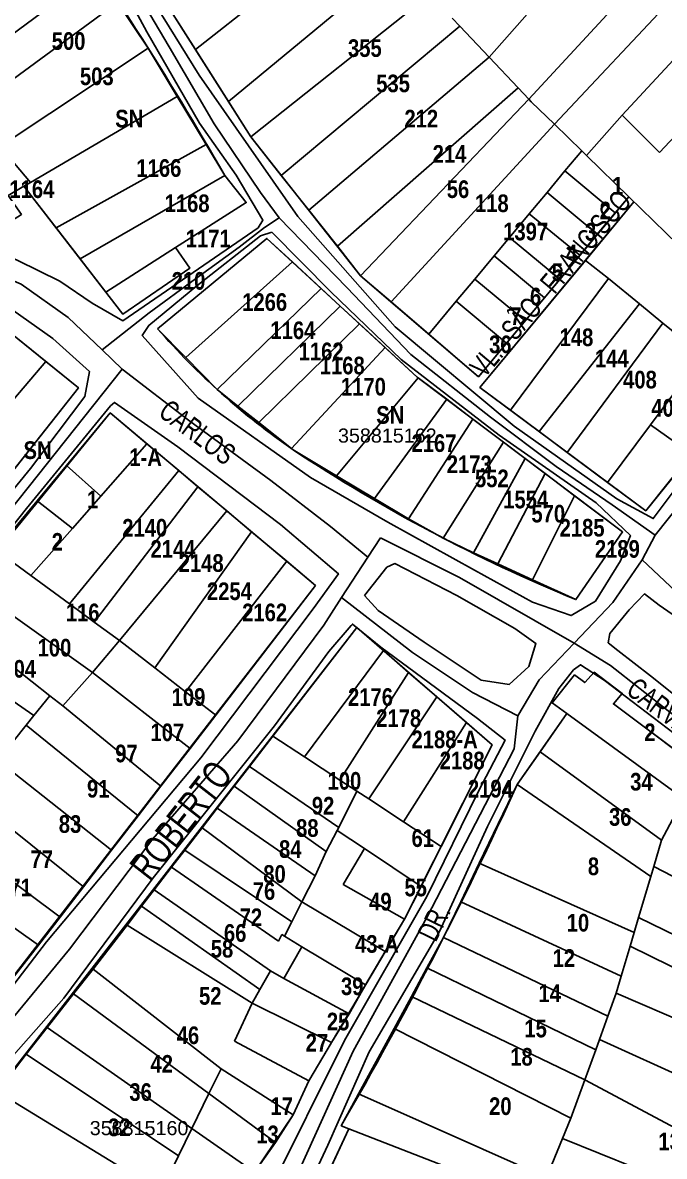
# Model space of a CAD drawing. Extents: x 199665 to 201826, y 4836581 to 4838476.
# Drawn here: x 201494.3 to 201585.3, y 4837050.1 to 4837210.8 of the extents above; entities that cross this region are included whole.
import ezdxf
from ezdxf.enums import TextEntityAlignment as Align

# ---------------------------------------------------------------- set-up
doc = ezdxf.new("R2010")
doc.units = 0
doc.header["$LTSCALE"] = 1.5
doc.header["$MEASUREMENT"] = 0
for name, color, linetype in [('CD-MALHA-LOTES', 40, 'CONTINUOUS'), ('CD_TXT_QUADRA', 7, 'CONTINUOUS'), ('RU-QUADRAS', 6, 'CONTINUOUS'), ('SV-EIXO-RUA-N-PAV', 6, 'CONTINUOUS'), ('SV-RUA-NAO-PAV-S-GUIA-C-GUIA', 7, 'CONTINUOUS'), ('SV-TXT-RUA-N-PAV-S-GUIA-C-GUIA', 7, 'CONTINUOUS'), ('Th_NmrPort', 1, 'CONTINUOUS')]:
    doc.layers.add(name, color=color, linetype=linetype)
doc.styles.add('3588-15-2D_TXT$0$ARIAL', font='ARIAL.TTF')
doc.styles.add('ARIAL', font='ARIAL.TTF')
doc.styles.add('MONOTXT', font='ARIAL.TTF', dxfattribs={"height": 0.2})
doc.styles.get("Standard").update_dxf_attribs({"font": 'swisscbo.ttf'})

msp = doc.modelspace()

# ---------------------------------------------------------------- linework, layer by layer
at = {"layer": 'CD-MALHA-LOTES', "linetype": 'Continuous'}
for p, q in [((201614.2, 4837251.92), (201566.03, 4837199.97)), ((201618.31, 4837248.18), (201569.67, 4837196.4)), ((201622.36, 4837244.48), (201579.3, 4837197.67)), ((201542.09, 4837225.35), (201518.8, 4837206.99)), ((201523.47, 4837199.64), (201547.55, 4837219.56)), ((201483.45, 4837202.26), (201504.79, 4837217.99)), ((201560.43, 4837205.91), (201569.17, 4837215.86)), ((201526.64, 4837194.64), (201552.03, 4837214.81)), ((201486.8, 4837198.31), (201507.73, 4837213.65)), ((201512.08, 4837207.2), (201507.73, 4837213.65)), ((201515.31, 4837212.48), (201518.8, 4837206.99)), ((201556.28, 4837210.31), (201555.19, 4837211.46)), ((201530.96, 4837189.16), (201556.28, 4837210.31)), ((201560.43, 4837205.91), (201556.28, 4837210.31)), ((201512.08, 4837207.2), (201491.12, 4837193.23)), ((201516.19, 4837200.35), (201512.08, 4837207.2)), ((201518.8, 4837206.99), (201523.47, 4837199.64)), ((201560.43, 4837205.91), (201534.85, 4837184.24)), ((201564.53, 4837201.56), (201560.43, 4837205.91)), ((201584.59, 4837192.42), (201595.8, 4837204.45)), ((201538.91, 4837179.1), (201564.53, 4837201.56)), ((201566.03, 4837199.97), (201564.53, 4837201.56)), ((201495.41, 4837188.17), (201516.19, 4837200.35)), ((201520.29, 4837193.54), (201516.19, 4837200.35)), ((201566.03, 4837199.97), (201542.21, 4837174.93)), ((201566.03, 4837199.97), (201566.39, 4837199.59)), ((201523.47, 4837199.64), (201526.64, 4837194.64)), ((201566.39, 4837199.59), (201569.67, 4837196.4)), ((201574.22, 4837191.96), (201579.3, 4837197.67)), ((201579.3, 4837197.67), (201584.59, 4837192.42)), ((201546.55, 4837171.21), (201569.67, 4837196.4)), ((201569.67, 4837196.4), (201573.55, 4837192.62)), ((201499.06, 4837181.71), (201520.29, 4837193.54)), ((201522.94, 4837189.14), (201520.29, 4837193.54)), ((201526.64, 4837194.64), (201530.96, 4837189.16)), ((201495.41, 4837188.17), (201491.12, 4837193.23)), ((201571.17, 4837189.78), (201573.55, 4837192.62)), ((201573.55, 4837192.62), (201574.22, 4837191.96)), ((201580.21, 4837186.13), (201574.22, 4837191.96)), ((201502.45, 4837177.31), (201522.94, 4837189.14)), ((201525.99, 4837185.31), (201522.94, 4837189.14)), ((201530.96, 4837189.16), (201534.85, 4837184.24)), ((201568.63, 4837186.73), (201571.17, 4837189.78)), ((201571.17, 4837189.78), (201578.3, 4837183.85)), ((201492.22, 4837186.31), (201494.48, 4837187.63)), ((201495.41, 4837188.17), (201494.48, 4837187.63)), ((201494.48, 4837187.63), (201499.06, 4837181.71)), ((201515.95, 4837178.91), (201525.99, 4837185.31)), ((201566.11, 4837183.71), (201568.63, 4837186.73)), ((201575.76, 4837180.8), (201568.63, 4837186.73)), ((201580.92, 4837185.43), (201574.07, 4837177.11)), ((201578.3, 4837183.85), (201580.21, 4837186.13)), ((201601.54, 4837165.35), (201580.21, 4837186.13)), ((201534.85, 4837184.24), (201538.91, 4837179.1)), ((201563.32, 4837180.37), (201566.11, 4837183.71)), ((201573.29, 4837177.84), (201566.11, 4837183.71)), ((201578.3, 4837183.85), (201575.76, 4837180.8)), ((201499.06, 4837181.71), (201502.45, 4837177.31)), ((201573.29, 4837177.84), (201575.76, 4837180.8)), ((201515.95, 4837178.91), (201506.08, 4837172.61)), ((201528.93, 4837180.22), (201513.42, 4837167.42)), ((201517.99, 4837175.98), (201515.95, 4837178.91)), ((201532.53, 4837176.89), (201528.93, 4837180.22)), ((201538.91, 4837179.1), (201542.21, 4837174.93)), ((201561.14, 4837177.76), (201563.32, 4837180.37)), ((201570.45, 4837174.44), (201563.32, 4837180.37)), ((201502.45, 4837177.31), (201506.08, 4837172.61)), ((201558.38, 4837174.45), (201561.14, 4837177.76)), ((201568.27, 4837171.82), (201561.14, 4837177.76)), ((201570.45, 4837174.44), (201573.29, 4837177.84)), ((201508.51, 4837169.46), (201517.99, 4837175.98)), ((201517.41, 4837163.35), (201532.53, 4837176.89)), ((201536.6, 4837173.14), (201532.53, 4837176.89)), ((201559.12, 4837159.1), (201574.07, 4837177.11)), ((201574.07, 4837177.11), (201577.35, 4837174.52)), ((201542.21, 4837174.93), (201546.55, 4837171.21)), ((201555.76, 4837171.31), (201558.38, 4837174.45)), ((201558.38, 4837174.45), (201565.51, 4837168.52)), ((201563.46, 4837155.87), (201577.35, 4837174.52)), ((201568.27, 4837171.82), (201570.45, 4837174.44)), ((201577.35, 4837174.52), (201581.74, 4837170.93)), ((201506.08, 4837172.61), (201508.51, 4837169.46)), ((201536.6, 4837173.14), (201521.85, 4837158.82)), ((201539.32, 4837170.63), (201536.6, 4837173.14)), ((201497.56, 4837162.79), (201486.37, 4837171.81)), ((201546.55, 4837171.21), (201551.87, 4837166.65)), ((201551.87, 4837166.65), (201555.76, 4837171.31)), ((201562.89, 4837165.38), (201555.76, 4837171.31)), ((201565.51, 4837168.52), (201568.27, 4837171.82)), ((201567.5, 4837152.85), (201581.74, 4837170.93)), ((201585.06, 4837168.19), (201581.74, 4837170.93)), ((201539.32, 4837170.63), (201524.82, 4837156.46)), ((201542.04, 4837168.13), (201539.32, 4837170.63)), ((201542.04, 4837168.13), (201527.76, 4837154.13)), ((201545.7, 4837164.75), (201542.04, 4837168.13)), ((201565.51, 4837168.52), (201562.89, 4837165.38)), ((201585.06, 4837168.19), (201571.48, 4837149.89)), ((201585.06, 4837168.19), (201590.64, 4837163.66)), ((201513.42, 4837167.42), (201517.41, 4837163.35)), ((201551.87, 4837166.65), (201558.91, 4837160.62)), ((201545.7, 4837164.75), (201532.41, 4837150.43)), ((201550.23, 4837160.57), (201545.7, 4837164.75)), ((201558.91, 4837160.62), (201562.89, 4837165.38)), ((201483.51, 4837146.2), (201497.56, 4837162.79)), ((201502.2, 4837159.04), (201497.56, 4837162.79)), ((201517.41, 4837163.35), (201521.85, 4837158.82)), ((201550.38, 4837160.46), (201538.81, 4837146.55)), ((201550.38, 4837160.46), (201550.23, 4837160.57)), ((201554.41, 4837157.41), (201550.38, 4837160.46)), ((201485.72, 4837138.2), (201502.2, 4837159.04)), ((201521.85, 4837158.82), (201524.82, 4837156.46)), ((201559.12, 4837159.1), (201563.46, 4837155.87)), ((201586.88, 4837158.6), (201583.3, 4837153.79)), ((201524.82, 4837156.46), (201527.76, 4837154.13)), ((201554.41, 4837157.41), (201544.17, 4837143.34)), ((201558.12, 4837154.61), (201554.41, 4837157.41)), ((201506.71, 4837155.47), (201500.53, 4837148.04)), ((201511.92, 4837151.09), (201506.71, 4837155.47)), ((201563.46, 4837155.87), (201567.5, 4837152.85)), ((201527.76, 4837154.13), (201532.41, 4837150.43)), ((201558.12, 4837154.61), (201548.98, 4837140.46)), ((201562.46, 4837151.35), (201558.12, 4837154.61)), ((201583.3, 4837153.79), (201577.22, 4837145.62)), ((201589.06, 4837149.68), (201583.3, 4837153.79)), ((201567.5, 4837152.85), (201571.48, 4837149.89)), ((201505.4, 4837143.68), (201511.92, 4837151.09)), ((201511.92, 4837151.09), (201516.42, 4837147.31)), ((201532.41, 4837150.43), (201532.65, 4837150.24)), ((201532.65, 4837150.24), (201538.81, 4837146.55)), ((201562.46, 4837151.35), (201553.9, 4837137.74)), ((201565.55, 4837149.01), (201562.46, 4837151.35)), ((201565.55, 4837149.01), (201558.21, 4837135.65)), ((201568.39, 4837146.87), (201565.55, 4837149.01)), ((201571.48, 4837149.89), (201577.22, 4837145.62)), ((201582.63, 4837141.61), (201589.06, 4837149.68)), ((201500.53, 4837148.04), (201496.36, 4837143.03)), ((201500.53, 4837148.04), (201505.4, 4837143.68)), ((201516.42, 4837147.31), (201500.94, 4837128.4)), ((201519.15, 4837145.01), (201516.42, 4837147.31)), ((201568.39, 4837146.87), (201561.64, 4837134.08)), ((201572.54, 4837143.74), (201568.39, 4837146.87)), ((201538.81, 4837146.55), (201544.17, 4837143.34)), ((201577.22, 4837145.62), (201582.63, 4837141.61)), ((201501.37, 4837139.11), (201505.4, 4837143.68)), ((201519.15, 4837145.01), (201504.45, 4837125.83)), ((201523.26, 4837141.58), (201519.15, 4837145.01)), ((201572.54, 4837143.74), (201566.58, 4837131.82)), ((201579.35, 4837138.6), (201572.54, 4837143.74)), ((201496.36, 4837143.03), (201490.54, 4837136.04)), ((201501.37, 4837139.11), (201496.36, 4837143.03)), ((201544.17, 4837143.34), (201548.98, 4837140.46)), ((201523.26, 4837141.58), (201508.01, 4837123.22)), ((201526.75, 4837138.63), (201523.26, 4837141.58)), ((201548.98, 4837140.46), (201553.9, 4837137.74)), ((201495.48, 4837132.41), (201501.37, 4837139.11)), ((201526.75, 4837138.63), (201513.04, 4837119.32)), ((201531.75, 4837134.45), (201526.75, 4837138.63)), ((201553.9, 4837137.74), (201558.21, 4837135.65)), ((201572.72, 4837129.01), (201579.35, 4837138.6)), ((201490.54, 4837136.04), (201495.48, 4837132.41)), ((201558.21, 4837135.65), (201561.64, 4837134.08)), ((201531.75, 4837134.45), (201517.37, 4837115.96)), ((201535.81, 4837131.01), (201531.75, 4837134.45)), ((201561.64, 4837134.08), (201566.58, 4837131.82)), ((201500.94, 4837128.4), (201495.48, 4837132.41)), ((201504.21, 4837118.67), (201486.63, 4837131.18)), ((201521.66, 4837112.64), (201535.81, 4837131.01)), ((201566.58, 4837131.82), (201572.72, 4837129.01)), ((201500.94, 4837128.4), (201504.45, 4837125.83)), ((201483.32, 4837127.06), (201498.16, 4837115.37)), ((201504.45, 4837125.83), (201508.01, 4837123.22)), ((201541.65, 4837125.06), (201529.77, 4837109.67)), ((201545.44, 4837121.78), (201541.65, 4837125.06)), ((201495.9, 4837112.57), (201480.35, 4837123.35)), ((201504.21, 4837118.67), (201508.01, 4837123.22)), ((201508.01, 4837123.22), (201513.04, 4837119.32)), ((201534.25, 4837106.73), (201545.44, 4837121.78)), ((201549.01, 4837118.68), (201545.44, 4837121.78)), ((201500, 4837113.94), (201504.21, 4837118.67)), ((201518.03, 4837107.93), (201504.21, 4837118.67)), ((201513.04, 4837119.32), (201517.37, 4837115.96)), ((201539.27, 4837103.44), (201549.01, 4837118.68)), ((201553.01, 4837115.21), (201549.01, 4837118.68)), ((201572.53, 4837118.35), (201569.37, 4837114.37)), ((201573.99, 4837117.25), (201572.53, 4837118.35)), ((201575.3, 4837118.71), (201573.99, 4837117.25)), ((201579.3, 4837115.71), (201575.3, 4837118.71)), ((201495.9, 4837112.57), (201498.16, 4837115.37)), ((201498.16, 4837115.37), (201500, 4837113.94)), ((201517.37, 4837115.96), (201521.66, 4837112.64)), ((201543.36, 4837100.76), (201553.01, 4837115.21)), ((201557.2, 4837111.58), (201553.01, 4837115.21)), ((201578.05, 4837114.22), (201579.3, 4837115.71)), ((201513.89, 4837102.55), (201500, 4837113.94)), ((201569.37, 4837114.37), (201571.45, 4837112.85)), ((201590.22, 4837105.09), (201578.05, 4837114.22)), ((201495.9, 4837112.57), (201494.81, 4837111.23)), ((201518.03, 4837107.93), (201521.66, 4837112.64)), ((201548.28, 4837097.53), (201557.2, 4837111.58)), ((201560.86, 4837108.41), (201557.2, 4837111.58)), ((201571.45, 4837112.85), (201567.65, 4837107.43)), ((201587.98, 4837100.82), (201571.45, 4837112.85)), ((201492.95, 4837108.91), (201494.81, 4837111.23)), ((201510.65, 4837098.35), (201494.81, 4837111.23)), ((201529.77, 4837109.67), (201526.45, 4837105.37)), ((201529.77, 4837109.67), (201534.25, 4837106.73)), ((201553.62, 4837094.03), (201560.86, 4837108.41)), ((201513.89, 4837102.55), (201518.03, 4837107.93)), ((201534.25, 4837106.73), (201539.27, 4837103.44)), ((201567.65, 4837107.43), (201564.39, 4837102.78)), ((201567.65, 4837107.43), (201584.87, 4837094.9)), ((201506.91, 4837093.49), (201490.77, 4837106.22)), ((201526.45, 4837105.37), (201524.28, 4837102.55)), ((201539.11, 4837096.73), (201526.45, 4837105.37)), ((201539.27, 4837103.44), (201541.66, 4837101.88)), ((201510.65, 4837098.35), (201513.89, 4837102.55)), ((201524.28, 4837102.55), (201521.89, 4837099.46)), ((201524.28, 4837102.55), (201537.34, 4837093.32)), ((201541.66, 4837101.88), (201539.11, 4837096.73)), ((201541.66, 4837101.88), (201543.36, 4837100.76)), ((201564.39, 4837102.78), (201559.02, 4837091.63)), ((201583.35, 4837089.77), (201564.39, 4837102.78)), ((201502.92, 4837088.31), (201486.76, 4837101.25)), ((201543.36, 4837100.76), (201548.28, 4837097.53)), ((201521.89, 4837099.46), (201519.73, 4837096.65)), ((201521.89, 4837099.46), (201535.75, 4837089.86)), ((201584.87, 4837094.9), (201586.78, 4837098.53)), ((201506.91, 4837093.49), (201510.65, 4837098.35)), ((201548.28, 4837097.53), (201553.62, 4837094.03)), ((201483.27, 4837096.23), (201499.6, 4837083.99)), ((201519.73, 4837096.65), (201517.3, 4837093.49)), ((201519.73, 4837096.65), (201533.87, 4837086.18)), ((201537.34, 4837093.32), (201538.89, 4837096.29)), ((201539.11, 4837096.73), (201538.89, 4837096.29)), ((201538.89, 4837096.29), (201542.76, 4837093.71)), ((201542.76, 4837093.71), (201539.74, 4837088.64)), ((201542.76, 4837093.71), (201550.77, 4837088.36)), ((201550.77, 4837088.36), (201553.62, 4837094.03)), ((201584.87, 4837094.9), (201583.76, 4837091.16)), ((201502.92, 4837088.31), (201506.91, 4837093.49)), ((201517.3, 4837093.49), (201515.41, 4837091.06)), ((201532.46, 4837083.35), (201517.3, 4837093.49)), ((201535.75, 4837089.86), (201537.34, 4837093.32)), ((201480.18, 4837091.6), (201496.54, 4837080.02)), ((201515.41, 4837091.06), (201512.96, 4837087.87)), ((201515.41, 4837091.06), (201530.56, 4837080.59)), ((201559.02, 4837091.63), (201556.39, 4837086.17)), ((201559.02, 4837091.63), (201580.98, 4837081.8)), ((201583.76, 4837091.16), (201583.35, 4837089.77)), ((201583.76, 4837091.16), (201603.09, 4837081.14)), ((201533.87, 4837086.18), (201535.75, 4837089.86)), ((201581.61, 4837083.93), (201583.35, 4837089.77)), ((201499.6, 4837083.99), (201502.92, 4837088.31)), ((201512.96, 4837087.87), (201511.16, 4837085.54)), ((201512.96, 4837087.87), (201529.42, 4837076.41)), ((201539.74, 4837088.64), (201548.41, 4837083.7)), ((201548.41, 4837083.7), (201550.77, 4837088.36)), ((201533.87, 4837086.18), (201532.46, 4837083.35)), ((201545.71, 4837079.12), (201533.87, 4837086.18)), ((201556.39, 4837086.17), (201553.96, 4837081.12)), ((201556.39, 4837086.17), (201579.15, 4837075.63)), ((201511.16, 4837085.54), (201509.09, 4837082.86)), ((201527.92, 4837073.74), (201511.16, 4837085.54)), ((201496.54, 4837080.02), (201499.6, 4837083.99)), ((201509.09, 4837082.86), (201504.28, 4837076.62)), ((201509.09, 4837082.86), (201526.85, 4837071.81)), ((201531.41, 4837081.32), (201532.46, 4837083.35)), ((201545.71, 4837079.12), (201548.41, 4837083.7)), ((201580.98, 4837081.8), (201581.61, 4837083.93)), ((201598.76, 4837075.62), (201581.61, 4837083.93)), ((201530.56, 4837080.59), (201531.04, 4837081.55)), ((201531.04, 4837081.55), (201531.41, 4837081.32)), ((201533.88, 4837079.78), (201531.41, 4837081.32)), ((201553.96, 4837081.12), (201551.61, 4837076.8)), ((201577.26, 4837069.94), (201553.96, 4837081.12)), ((201580.41, 4837079.88), (201580.98, 4837081.8)), ((201492.5, 4837074.83), (201496.54, 4837080.02)), ((201531.31, 4837075.32), (201533.88, 4837079.78)), ((201542.91, 4837074.4), (201533.88, 4837079.78)), ((201579.15, 4837075.63), (201580.41, 4837079.88)), ((201580.41, 4837079.88), (201597.49, 4837071.46)), ((201542.91, 4837074.4), (201545.71, 4837079.12)), ((201504.28, 4837076.62), (201501.51, 4837073.11)), ((201504.28, 4837076.62), (201522.42, 4837062.51)), ((201529.42, 4837076.41), (201527.92, 4837073.74)), ((201529.42, 4837076.41), (201531.31, 4837075.32)), ((201551.61, 4837076.8), (201549.4, 4837072.73)), ((201575.53, 4837065.17), (201551.61, 4837076.8)), ((201531.31, 4837075.32), (201540.56, 4837070.29)), ((201540.56, 4837070.29), (201542.91, 4837074.4)), ((201579.15, 4837075.63), (201578.44, 4837073.24)), ((201501.51, 4837073.11), (201497.77, 4837068.34)), ((201520.7, 4837058.98), (201501.51, 4837073.11)), ((201526.85, 4837071.81), (201527.92, 4837073.74)), ((201578.44, 4837073.24), (201577.26, 4837069.94)), ((201578.44, 4837073.24), (201595.74, 4837065.76)), ((201526.85, 4837071.81), (201524.32, 4837066.4)), ((201538.07, 4837066.22), (201526.85, 4837071.81)), ((201549.4, 4837072.73), (201546.94, 4837068.19)), ((201574, 4837060.95), (201549.4, 4837072.73)), ((201538.07, 4837066.22), (201540.56, 4837070.29)), ((201577.26, 4837069.94), (201576.06, 4837066.63)), ((201497.77, 4837068.34), (201494.81, 4837064.57)), ((201497.77, 4837068.34), (201518.29, 4837054.03)), ((201546.94, 4837068.19), (201541.91, 4837058.94)), ((201572.02, 4837055.5), (201546.94, 4837068.19)), ((201524.32, 4837066.4), (201534.86, 4837060.8)), ((201576.06, 4837066.63), (201575.53, 4837065.17)), ((201576.06, 4837066.63), (201593.58, 4837058.68)), ((201534.86, 4837060.8), (201538.07, 4837066.22)), ((201575.53, 4837065.17), (201574, 4837060.95)), ((201494.81, 4837064.57), (201490.69, 4837059.23)), ((201494.81, 4837064.57), (201516.4, 4837050.16)), ((201522.42, 4837062.51), (201520.7, 4837058.98)), ((201532.63, 4837055.97), (201522.42, 4837062.51)), ((201532.63, 4837055.97), (201534.86, 4837060.8)), ((201574, 4837060.95), (201572.02, 4837055.5)), ((201574, 4837060.95), (201591.43, 4837051.64)), ((201490.69, 4837059.23), (201514.27, 4837044.87)), ((201520.7, 4837058.98), (201518.29, 4837054.03)), ((201520.7, 4837058.98), (201530.14, 4837052.03)), ((201541.91, 4837058.94), (201539.46, 4837054.43)), ((201568.56, 4837047.07), (201541.91, 4837058.94)), ((201530.14, 4837052.03), (201532.63, 4837055.97)), ((201572.02, 4837055.5), (201570.84, 4837052.62)), ((201516.4, 4837050.16), (201518.29, 4837054.03)), ((201518.29, 4837054.03), (201527.17, 4837047.84)), ((201540.54, 4837054.01), (201538.07, 4837048.71)), ((201539.46, 4837054.43), (201540.54, 4837054.01)), ((201567.16, 4837043.65), (201540.54, 4837054.01)), ((201527.17, 4837047.84), (201530.14, 4837052.03)), ((201570.84, 4837052.62), (201568.56, 4837047.07)), ((201570.84, 4837052.62), (201589.44, 4837045.12)), ((201515.36, 4837048.03), (201516.4, 4837050.16))]:
    msp.add_line(p, q, dxfattribs=at)
at = {"layer": 'RU-QUADRAS', "color": 6, "linetype": 'Continuous'}
for points in [[(201450.82, 4837219.16), (201463.68, 4837231.66), (201462.37, 4837233.24), (201478.93, 4837252.91, -0.024695), (201496.81, 4837229.85, -0.025898), (201522.94, 4837189.14), (201525.99, 4837185.31), (201515.95, 4837178.91), (201517.99, 4837175.98), (201508.51, 4837169.46), (201494.48, 4837187.63), (201492.22, 4837186.31), (201494.12, 4837183.63), (201490.37, 4837181.24), (201487.02, 4837184.44), (201485.62, 4837183.48)], [(201513.42, 4837167.42), (201528.93, 4837180.22), (201550.23, 4837160.57), (201579.35, 4837138.6), (201572.72, 4837129.01, -0.048737), (201532.65, 4837150.24, -0.062098)], [(201335.28, 4837082.66), (201351.22, 4837091.71), (201374.45, 4837101.14), (201373.96, 4837102.2), (201389.19, 4837109.68), (201396.98, 4837110.97), (201408.89, 4837119.21), (201431.33, 4837131.12), (201432, 4837130.11), (201437.5, 4837133.32), (201436.29, 4837134.39, 0.03329), (201486.37, 4837171.81), (201502.2, 4837159.04), (201485.72, 4837138.2), (201421.54, 4837062.88), (201416.74, 4837055.08, -0.051376), (201396.14, 4837053.48), (201385.09, 4837054.27), (201384.26, 4837056.85), (201355.8, 4837050.5), (201354.71, 4837055.9), (201353.06, 4837055.53), (201352, 4837060.67), (201350.1, 4837060.08)]]:
    msp.add_lwpolyline(points, format="xyb", close=True, dxfattribs=at)
for points in [[(201606.57, 4837171.17), (201582.63, 4837141.61), (201559.12, 4837159.1), (201580.92, 4837185.43), (201580.21, 4837186.13), (201558.91, 4837160.62), (201542.21, 4837174.93), (201526.64, 4837194.64), (201508.86, 4837222.64)], [(201479.91, 4837045.61), (201541.65, 4837125.06), (201560.86, 4837108.41), (201548.41, 4837083.7), (201534.86, 4837060.8), (201532.63, 4837055.97), (201527.17, 4837047.84)]]:
    msp.add_lwpolyline(points, dxfattribs=at)
for points in [[(201386.4, 4837048.87), (201412.23, 4837048.48), (201410.23, 4837033.74), (201407.54, 4837033.69), (201408.09, 4837027.88), (201406.03, 4837020.64), (201406.79, 4837021.27), (201408.3, 4837018.84, -0.054535), (201413.4, 4837038.35, -0.05385), (201420, 4837050), (201461.39, 4837099.9), (201462.18, 4837099.25), (201468.62, 4837107.13), (201467.8, 4837107.8), (201506.71, 4837155.47), (201535.81, 4837131.01), (201457.14, 4837029.31), (201430.59, 4836993.81), (201426.82, 4836989.91), (201409.21, 4836974.93), (201398.12, 4836991.9, 0.06888), (201390.84, 4836999.32), (201382.75, 4837010.06)], [(201531.34, 4837034.24), (201540.54, 4837054.01), (201539.46, 4837054.43, 0.024455), (201564.39, 4837102.78), (201571.45, 4837112.85), (201569.37, 4837114.37), (201572.53, 4837118.35), (201573.99, 4837117.25), (201575.3, 4837118.71), (201579.3, 4837115.71), (201578.05, 4837114.22), (201606.52, 4837092.86), (201603.84, 4837087.33), (201605.32, 4837086.36), (201600.91, 4837076.05), (201599.14, 4837076.87), (201573.52, 4836992.96)]]:
    msp.add_lwpolyline(points, format="xyb", dxfattribs=at)
at = {"layer": 'SV-EIXO-RUA-N-PAV'}
for points in [[(201423.21, 4837299.24), (201432.05, 4837293.34), (201447.23, 4837280.66), (201456.52, 4837273.86), (201468.3, 4837265.25), (201480.31, 4837255.73), (201488.7, 4837246.44), (201497.99, 4837234.43), (201502.97, 4837226.73), (201507.62, 4837220.04), (201515.09, 4837207.36), (201521.44, 4837196.48), (201528.01, 4837186.74), (201530.64, 4837183.12), (201540.24, 4837173.26), (201549.31, 4837163.74), (201560.64, 4837154.9), (201569.93, 4837147.88), (201577.86, 4837142.44), (201583.97, 4837138.13)], [(201651.04, 4837230.8), (201638.41, 4837213.77), (201623.02, 4837190.97), (201607.91, 4837169.82), (201589.51, 4837145.09), (201583.97, 4837138.13), (201582.1, 4837134.67), (201577.97, 4837128.61), (201572.48, 4837122.84), (201567.53, 4837117.62), (201564.51, 4837112.54), (201563.96, 4837107.87), (201551.6, 4837083.97), (201541.16, 4837065.02), (201533.47, 4837047.99)], [(201386.44, 4837155.55), (201395.76, 4837163.81), (201416.32, 4837182.08), (201430.73, 4837195.79), (201438.38, 4837203.79), (201447.16, 4837212.22), (201449.27, 4837212.93), (201452.08, 4837211.52), (201461.05, 4837203.26), (201471.24, 4837192.89), (201480.91, 4837182.52), (201487.06, 4837176.72), (201494.09, 4837173.74), (201500.77, 4837168.99), (201505.59, 4837164.44), (201508.41, 4837161.67), (201517.99, 4837154.32), (201529.5, 4837145.88), (201537.94, 4837139.38), (201543.22, 4837135.04)], [(201505.59, 4837164.44), (201512.23, 4837169.65), (201518.79, 4837174.5), (201524.98, 4837178.99), (201528.57, 4837181.77), (201530.64, 4837183.12)], [(201508.41, 4837161.67), (201487, 4837134.79), (201464.97, 4837108.53), (201440.51, 4837079.55), (201425.12, 4837060.53), (201418.18, 4837052.98), (201413.04, 4837049.66), (201403.38, 4837049.97), (201391.91, 4837051.78), (201377.42, 4837051.17), (201363.23, 4837048.46), (201355.01, 4837044.93)], [(201405.18, 4836965.75), (201409.58, 4836969.4), (201419.47, 4836978.49), (201431.01, 4836989.75), (201445.84, 4837007.6), (201458.2, 4837025.18), (201472.07, 4837042.35), (201485.26, 4837060.48), (201500.92, 4837079.44), (201512.73, 4837095.1), (201524.82, 4837108.97), (201536.99, 4837125.38), (201539.52, 4837129.3), (201543.22, 4837135.04), (201545.03, 4837137.75)], [(201545.03, 4837137.75), (201556.23, 4837132.15), (201572.48, 4837122.84), (201577.63, 4837119.67), (201586.05, 4837113.06), (201598.88, 4837103.23), (201604.21, 4837099.11), (201610.91, 4837093.61), (201620.33, 4837086.79), (201628.75, 4837080.78), (201638.78, 4837074.56), (201647.16, 4837070.01)], [(201582.1, 4837134.67), (201587.7, 4837129.39), (201596.49, 4837122.03), (201605.84, 4837114.77), (201610.45, 4837112.25)], [(201564.51, 4837112.54), (201558.09, 4837115.85), (201549.56, 4837121.53), (201539.52, 4837129.3)]]:
    msp.add_lwpolyline(points, dxfattribs=at)
at = {"layer": 'SV-RUA-NAO-PAV-S-GUIA-C-GUIA'}
for points in [[(201506.62, 4837219.33), (201511.92, 4837209.51), (201519.37, 4837196.56), (201524.55, 4837189.19), (201528.35, 4837182.79), (201527.68, 4837181.7), (201508.48, 4837168.55), (201504.16, 4837171.06), (201499.56, 4837174.17), (201493.61, 4837177.11), (201488.2, 4837179.54), (201482.18, 4837184.57), (201471.54, 4837195.12), (201461.65, 4837205.11), (201451.59, 4837214.4)], [(201593.75, 4837153.94), (201583.69, 4837140.5), (201578.53, 4837143.28), (201563.99, 4837153.58), (201547.11, 4837167.67), (201533.31, 4837183.31), (201519.32, 4837203.35), (201509.72, 4837218.88)], [(201480.92, 4837129.89), (201495.4, 4837147.61), (201503.11, 4837157.79), (201503.76, 4837161.37), (201498.59, 4837166.05), (201491.76, 4837170.84)], [(201468.18, 4837041.76), (201483.86, 4837062.56), (201497.69, 4837080.49), (201519.55, 4837106.59), (201535.48, 4837127.73), (201539.06, 4837132.67), (201530.87, 4837139.64), (201516.29, 4837150.65), (201507.34, 4837156.97), (201506.74, 4837156.48), (201494.86, 4837141.92), (201482.25, 4837126.13), (201467.62, 4837108.4), (201454.63, 4837092.57), (201440.97, 4837075.98), (201427.19, 4837058.45), (201418.99, 4837048.89)], [(201529.18, 4837044.95), (201539.92, 4837066.52), (201551.59, 4837086.93), (201558.93, 4837101.85), (201562.69, 4837109.09), (201558.79, 4837112.15), (201545.05, 4837122.29), (201541.05, 4837125.55), (201540.85, 4837125.35), (201537.69, 4837121.68), (201530.02, 4837111.13), (201512.78, 4837089.55), (201500.12, 4837072.51), (201485.46, 4837055.94), (201474.01, 4837040.12)], [(201589.63, 4837044.45), (201596.47, 4837063.03), (201600.39, 4837074.06), (201606.96, 4837087.9), (201608.62, 4837091.72), (201608.29, 4837093.18), (201604.39, 4837096.18), (201590.61, 4837107.03), (201576.73, 4837117.58), (201573.36, 4837119.77), (201572.4, 4837119.04), (201570.31, 4837116.42), (201566.96, 4837110.38), (201560.2, 4837096.84), (201553.37, 4837081.96), (201543.4, 4837064.92), (201537.54, 4837051.67), (201530.66, 4837036.88)]]:
    msp.add_lwpolyline(points, dxfattribs=at)
for points in [[(201529.62, 4837181.12), (201537.99, 4837172.65), (201547.94, 4837163.06), (201561.87, 4837152.32), (201575.62, 4837142.72), (201580.45, 4837138.1), (201579.04, 4837134.53), (201575.5, 4837128.78), (201572.07, 4837126.74), (201566.55, 4837128.67), (201558.37, 4837133.18), (201546.08, 4837140.01), (201535.08, 4837146.32), (201519.2, 4837157.55), (201511.24, 4837166.46), (201512.17, 4837167.89), (201519, 4837173.48), (201528.01, 4837180.59)], [(201542.76, 4837129.62), (201545.93, 4837133.62), (201547.06, 4837134.13), (201555.86, 4837129.58), (201564.09, 4837124.91), (201567.06, 4837122.81), (201566.06, 4837119.53), (201563.27, 4837116.98), (201559.28, 4837117.59), (201551.22, 4837122.99), (201544.68, 4837127.49)], [(201577.31, 4837122.91), (201577.53, 4837124.21), (201580.28, 4837127.56), (201582.47, 4837129.83), (201584.54, 4837128.25), (201590.18, 4837124.32), (201596.16, 4837119.58), (201601.54, 4837115.51), (201606.03, 4837111.69), (201607.79, 4837108.92), (201606.5, 4837106.24), (201604.65, 4837103.02), (201602.8, 4837103.25), (201598.7, 4837106.21), (201593.46, 4837110.18), (201588.67, 4837113.9), (201583.29, 4837118.23), (201578.69, 4837121.79)]]:
    msp.add_lwpolyline(points, close=True, dxfattribs=at)

# ---------------------------------------------------------------- texts
at = {"layer": 'CD_TXT_QUADRA', "color": 7, "linetype": 'Continuous', "style": 'MONOTXT'}
for s, p in [('358815162', (201539, 4837151.27)), ('358815160', (201503.81, 4837053.09))]:
    msp.add_text(s, height=2, dxfattribs=at).set_placement(p)
at = {"layer": 'SV-TXT-RUA-N-PAV-S-GUIA-C-GUIA', "width": 0.7}
for s, height, rotation, style, p in [('VL.   SÃO   FRANCISCO', 3, 50.0221, '3588-15-2D_TXT$0$ARIAL', (201559.77, 4837160.31)), ('CARLOS', 3, 323, 'ARIAL', (201513.36, 4837155.19)), ('CARVALHO', 3, 323, 'ARIAL', (201579.67, 4837115.78)), ('ROBERTO', 4, 52, 'ARIAL', (201512.37, 4837088.9)), ('DR.', 3, 64, 'ARIAL', (201552.86, 4837080.33))]:
    msp.add_text(s, height=height, rotation=rotation, dxfattribs=dict(at, style=style)).set_placement(p)
at = {"layer": 'Th_NmrPort', "color": 1}
for s, p in [('500', (201498.42, 4837208.2)), ('355', (201540.42, 4837207.2)), ('503', (201502.42, 4837203.2)), ('535', (201544.42, 4837202.2)), ('SN', (201507.42, 4837197.2)), ('212', (201548.42, 4837197.2)), ('214', (201552.42, 4837192.2)), ('1166', (201510.42, 4837190.2)), ('1', (201577.85, 4837187.69)), ('1164', (201492.42, 4837187.2)), ('56', (201554.42, 4837187.2)), ('1168', (201514.42, 4837185.2)), ('118', (201558.42, 4837185.2)), ('2', (201576.09, 4837184.17)), ('1397', (201562.42, 4837181.2)), ('3', (201574.01, 4837181.15)), ('1171', (201517.42, 4837180.2)), ('4', (201571.31, 4837178.07)), ('5', (201569.3, 4837175.43)), ('210', (201515.42, 4837174.2)), ('1266', (201525.42, 4837171.2)), ('6', (201566.22, 4837171.98)), ('7', (201563.42, 4837169.2)), ('1164', (201529.42, 4837167.2)), ('36', (201560.42, 4837165.2)), ('148', (201570.42, 4837166.2)), ('1162', (201533.42, 4837164.2)), ('144', (201575.42, 4837163.2)), ('1168', (201536.42, 4837162.2)), ('408', (201579.42, 4837160.2)), ('1170', (201539.42, 4837159.2)), ('SN', (201544.42, 4837155.2)), ('406', (201583.42, 4837156.2)), ('2167', (201549.42, 4837151.2)), ('SN', (201494.42, 4837150.2)), ('1-A', (201509.42, 4837149.2)), ('2173', (201554.42, 4837148.2)), ('552', (201558.42, 4837146.2)), ('1', (201503.42, 4837143.2)), ('1554', (201562.42, 4837143.2)), ('570', (201566.42, 4837141.2)), ('2140', (201508.42, 4837139.2)), ('2185', (201570.42, 4837139.2)), ('2', (201498.42, 4837137.2)), ('2144', (201512.42, 4837136.2)), ('2189', (201575.42, 4837136.2)), ('2148', (201516.42, 4837134.2)), ('2254', (201520.42, 4837130.2)), ('116', (201500.42, 4837127.2)), ('2162', (201525.42, 4837127.2)), ('100', (201496.42, 4837122.2)), ('104', (201491.42, 4837119.2)), ('109', (201515.42, 4837115.2)), ('2176', (201540.42, 4837115.2)), ('2178', (201544.42, 4837112.2)), ('107', (201512.42, 4837110.2)), ('2', (201582.42, 4837110.2)), ('2188-A', (201549.42, 4837109.2)), ('97', (201507.42, 4837107.2)), ('2188', (201553.42, 4837106.2)), ('91', (201503.42, 4837102.2)), ('100', (201537.52, 4837103.32)), ('2194', (201557.42, 4837102.2)), ('34', (201580.42, 4837103.2)), ('92', (201535.29, 4837099.79)), ('36', (201577.42, 4837098.2)), ('83', (201499.42, 4837097.2)), ('88', (201533.06, 4837096.63)), ('61', (201549.42, 4837095.2)), ('84', (201530.64, 4837093.65)), ('77', (201495.42, 4837092.2)), ('8', (201574.42, 4837091.2)), ('80', (201528.41, 4837090.12)), ('71', (201492.42, 4837088.2)), ('76', (201526.92, 4837087.7)), ('55', (201548.42, 4837088.2)), ('49', (201543.42, 4837086.2)), ('72', (201525.06, 4837083.98)), ('10', (201571.42, 4837083.2)), ('66', (201522.83, 4837081.75)), ('43-A', (201541.42, 4837080.2)), ('58', (201520.97, 4837079.52)), ('12', (201569.42, 4837078.2)), ('39', (201539.42, 4837074.2)), ('14', (201567.42, 4837073.2)), ('52', (201519.3, 4837072.83)), ('25', (201537.42, 4837069.2)), ('46', (201516.14, 4837067.25)), ('15', (201565.42, 4837068.2)), ('27', (201534.42, 4837066.2)), ('18', (201563.42, 4837064.2)), ('42', (201512.42, 4837063.2)), ('36', (201509.42, 4837059.2)), ('17', (201529.42, 4837057.2)), ('20', (201560.42, 4837057.2)), ('32', (201506.42, 4837054.2)), ('13', (201527.42, 4837053.2)), ('13-B', (201584.42, 4837052.2))]:
    msp.add_text(s, height=2.5, dxfattribs=at).set_placement(p, align=Align.MIDDLE_LEFT)

doc.saveas('drawing.dxf')
